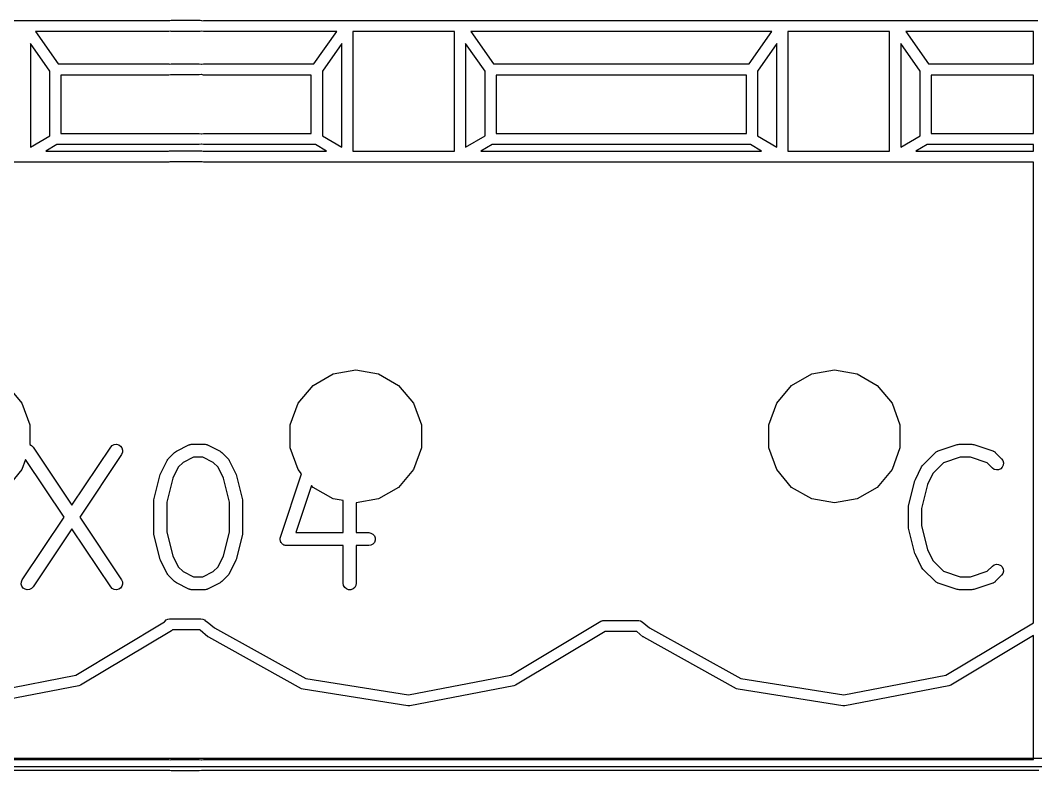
# Model space of a CAD drawing. Extents: x 10 to 287, y -200 to -10.
# Drawn here: x 90.14 to 101.81, y -130.09 to -121.47 of the extents above; entities that cross this region are included whole.
import ezdxf

# ---------------------------------------------------------------- set-up
doc = ezdxf.new("R2010")
doc.units = 0
doc.header["$MEASUREMENT"] = 0
doc.layers.add('BLACK', color=7, linetype='CONTINUOUS')

msp = doc.modelspace()

# ---------------------------------------------------------------- linework, layer by layer
at = {"layer": 'Black'}
for p, q in [((88.9023, -121.468), (90.1977, -121.468)), ((90.1977, -121.468), (91.85, -121.468)), ((91.85, -121.468), (91.8622, -121.47)), ((91.8622, -121.47), (91.88, -121.466)), ((91.88, -121.466), (92.21, -121.466)), ((92.21, -121.466), (92.2317, -121.47)), ((92.2317, -121.47), (92.2322, -121.471)), ((92.2322, -121.471), (92.25, -121.468)), ((92.25, -121.468), (93.9023, -121.468)), ((93.9023, -121.468), (95.1977, -121.468)), ((95.1977, -121.468), (98.4489, -121.468)), ((98.4489, -121.468), (98.9023, -121.468)), ((98.9023, -121.468), (100.198, -121.468)), ((100.198, -121.468), (101.839, -121.468)), ((91.85, -121.594), (90.3197, -121.594)), ((90.3197, -121.594), (90.5813, -121.968)), ((91.8678, -121.591), (91.85, -121.594)), ((91.88, -121.593), (91.8678, -121.591)), ((92.21, -121.593), (91.88, -121.593)), ((92.2278, -121.59), (92.21, -121.593)), ((92.2283, -121.591), (92.2278, -121.59)), ((92.25, -121.594), (92.2283, -121.591)), ((93.7803, -121.594), (92.25, -121.594)), ((93.5187, -121.968), (93.7803, -121.594)), ((93.9658, -121.594), (93.9658, -122.969)), ((95.1342, -121.594), (93.9658, -121.594)), ((95.1342, -122.969), (95.1342, -121.594)), ((95.6511, -121.594), (95.3197, -121.594)), ((95.3197, -121.594), (95.5813, -121.968)), ((98.7803, -121.594), (95.6511, -121.594)), ((98.5187, -121.968), (98.7803, -121.594)), ((98.9658, -121.594), (98.9658, -122.969)), ((100.134, -121.594), (98.9658, -121.594)), ((100.134, -122.969), (100.134, -121.594)), ((100.32, -121.594), (100.581, -121.968)), ((101.786, -121.594), (100.32, -121.594)), ((101.786, -121.968), (101.786, -121.594)), ((90.4847, -122.051), (90.2612, -121.732)), ((90.2612, -121.732), (90.2612, -122.923)), ((93.8388, -121.732), (93.6153, -122.051)), ((93.8388, -122.923), (93.8388, -121.732)), ((95.4847, -122.051), (95.2612, -121.732)), ((95.2612, -121.732), (95.2612, -122.923)), ((98.8388, -121.732), (98.6153, -122.051)), ((98.8388, -122.923), (98.8388, -121.732)), ((100.485, -122.051), (100.261, -121.732)), ((100.261, -121.732), (100.261, -122.923)), ((90.5813, -121.968), (91.85, -121.968)), ((91.85, -121.968), (91.8611, -121.97)), ((91.8611, -121.97), (91.88, -121.966)), ((91.88, -121.966), (92.2, -121.966)), ((92.2, -121.966), (92.2217, -121.97)), ((92.2217, -121.97), (92.2262, -121.973)), ((92.2262, -121.973), (92.2283, -121.972)), ((92.2283, -121.972), (92.25, -121.968)), ((92.25, -121.968), (93.5187, -121.968)), ((95.5813, -121.968), (98.4489, -121.968)), ((98.4489, -121.968), (98.5187, -121.968)), ((100.581, -121.968), (101.786, -121.968)), ((90.4847, -122.795), (90.4847, -122.051)), ((91.85, -122.095), (90.6117, -122.095)), ((90.6117, -122.095), (90.6117, -122.768)), ((91.8689, -122.092), (91.85, -122.095)), ((91.88, -122.093), (91.8689, -122.092)), ((92.2, -122.093), (91.88, -122.093)), ((92.2217, -122.09), (92.2, -122.093)), ((92.2238, -122.088), (92.2217, -122.09)), ((92.2283, -122.091), (92.2238, -122.088)), ((92.25, -122.095), (92.2283, -122.091)), ((93.4883, -122.095), (92.25, -122.095)), ((93.4883, -122.768), (93.4883, -122.095)), ((93.6153, -122.051), (93.6153, -122.795)), ((95.4847, -122.795), (95.4847, -122.051)), ((95.6511, -122.095), (95.6117, -122.095)), ((95.6117, -122.095), (95.6117, -122.768)), ((98.4883, -122.095), (95.6511, -122.095)), ((98.4883, -122.768), (98.4883, -122.095)), ((98.6153, -122.051), (98.6153, -122.795)), ((100.485, -122.795), (100.485, -122.051)), ((100.612, -122.095), (100.612, -122.768)), ((101.786, -122.095), (100.612, -122.095)), ((101.786, -122.768), (101.786, -122.095)), ((90.2612, -122.923), (90.4847, -122.795)), ((90.6117, -122.768), (91.85, -122.768)), ((91.85, -122.768), (91.8508, -122.768)), ((91.8508, -122.768), (91.86, -122.766)), ((91.86, -122.766), (92.2, -122.766)), ((92.2, -122.766), (92.2217, -122.77)), ((92.2217, -122.77), (92.2263, -122.773)), ((92.2263, -122.773), (92.2283, -122.772)), ((92.2283, -122.772), (92.25, -122.768)), ((92.25, -122.768), (93.4883, -122.768)), ((93.6153, -122.795), (93.8388, -122.923)), ((95.2612, -122.923), (95.4847, -122.795)), ((95.6117, -122.768), (98.4489, -122.768)), ((98.4489, -122.768), (98.4883, -122.768)), ((98.6153, -122.795), (98.8388, -122.923)), ((100.261, -122.923), (100.485, -122.795)), ((100.612, -122.768), (101.786, -122.768)), ((90.5651, -122.895), (90.4364, -122.969)), ((90.4364, -122.969), (90.5482, -122.969)), ((90.5482, -122.969), (91.8479, -122.969)), ((91.85, -122.895), (90.5651, -122.895)), ((91.8479, -122.969), (91.86, -122.966)), ((91.8592, -122.893), (91.85, -122.895)), ((91.86, -122.893), (91.8592, -122.893)), ((92.2, -122.893), (91.86, -122.893)), ((91.86, -122.966), (92.23, -122.966)), ((92.2217, -122.89), (92.2, -122.893)), ((92.2237, -122.889), (92.2217, -122.89)), ((92.2283, -122.891), (92.2237, -122.889)), ((92.25, -122.895), (92.2283, -122.891)), ((92.23, -122.966), (92.2461, -122.969)), ((92.2461, -122.969), (92.25, -122.969)), ((93.5349, -122.895), (92.25, -122.895)), ((92.25, -122.969), (93.5518, -122.969)), ((93.6636, -122.969), (93.5349, -122.895)), ((93.5518, -122.969), (93.6636, -122.969)), ((93.9658, -122.969), (95.1342, -122.969)), ((95.5651, -122.895), (95.4364, -122.969)), ((95.4364, -122.969), (95.5482, -122.969)), ((95.5482, -122.969), (98.4489, -122.969)), ((95.6511, -122.895), (95.5651, -122.895)), ((98.4489, -122.895), (95.6511, -122.895)), ((98.5349, -122.895), (98.4489, -122.895)), ((98.4489, -122.969), (98.5518, -122.969)), ((98.6636, -122.969), (98.5349, -122.895)), ((98.5518, -122.969), (98.6636, -122.969)), ((98.9658, -122.969), (100.134, -122.969)), ((100.565, -122.895), (100.436, -122.969)), ((100.436, -122.969), (100.548, -122.969)), ((100.548, -122.969), (101.786, -122.969)), ((101.786, -122.895), (100.565, -122.895)), ((101.786, -122.969), (101.786, -122.895)), ((90.1977, -123.096), (88.9023, -123.096)), ((90.5482, -123.096), (90.1977, -123.096)), ((91.85, -123.096), (90.5482, -123.096)), ((91.8621, -123.093), (91.85, -123.096)), ((92.23, -123.093), (91.8621, -123.093)), ((92.2339, -123.093), (92.23, -123.093)), ((92.25, -123.096), (92.2339, -123.093)), ((93.5518, -123.096), (92.25, -123.096)), ((93.9023, -123.096), (93.5518, -123.096)), ((95.1977, -123.096), (93.9023, -123.096)), ((95.5482, -123.096), (95.1977, -123.096)), ((95.6511, -123.096), (95.5482, -123.096)), ((98.5518, -123.096), (95.6511, -123.096)), ((98.9023, -123.096), (98.5518, -123.096)), ((100.198, -123.096), (98.9023, -123.096)), ((100.548, -123.096), (100.198, -123.096)), ((101.786, -123.096), (100.548, -123.096)), ((101.786, -128.393), (101.786, -123.096)), ((93.5083, -125.664), (93.7384, -125.531)), ((93.7384, -125.531), (94, -125.485)), ((94, -125.485), (94.2616, -125.531)), ((94.2616, -125.531), (94.4917, -125.664)), ((99.0083, -125.664), (99.2384, -125.531)), ((99.2384, -125.531), (99.5, -125.485)), ((99.5, -125.485), (99.7616, -125.531)), ((99.7616, -125.531), (99.9917, -125.664)), ((89.9917, -125.664), (90.1624, -125.868)), ((93.3376, -125.868), (93.5083, -125.664)), ((94.4917, -125.664), (94.6624, -125.868)), ((98.8376, -125.868), (99.0083, -125.664)), ((99.9917, -125.664), (100.162, -125.868)), ((90.1624, -125.868), (90.2533, -126.117)), ((93.2467, -126.117), (93.3376, -125.868)), ((94.6624, -125.868), (94.7533, -126.117)), ((98.7467, -126.117), (98.8376, -125.868)), ((100.162, -125.868), (100.253, -126.117)), ((90.2533, -126.117), (90.2533, -126.345)), ((93.2467, -126.383), (93.2467, -126.117)), ((94.7533, -126.117), (94.7533, -126.383)), ((98.7467, -126.383), (98.7467, -126.117)), ((100.253, -126.117), (100.253, -126.383)), ((90.2533, -126.345), (90.2738, -126.355)), ((90.2738, -126.355), (90.2918, -126.374)), ((91.183, -126.374), (91.201, -126.355)), ((91.201, -126.355), (91.2244, -126.343)), ((91.2244, -126.343), (91.2503, -126.341)), ((91.2503, -126.341), (91.2756, -126.347)), ((91.2756, -126.347), (91.2972, -126.361)), ((91.2972, -126.361), (91.3127, -126.382)), ((91.9376, -126.421), (92.0827, -126.348)), ((92.0827, -126.348), (92.0869, -126.347)), ((92.0869, -126.347), (92.0906, -126.345)), ((92.0906, -126.345), (92.0993, -126.343)), ((92.0993, -126.343), (92.1077, -126.341)), ((92.1077, -126.341), (92.112, -126.341)), ((92.112, -126.341), (92.1163, -126.34)), ((92.1163, -126.34), (92.2614, -126.34)), ((92.2614, -126.34), (92.2657, -126.341)), ((92.2657, -126.341), (92.27, -126.341)), ((92.27, -126.341), (92.2784, -126.343)), ((92.2784, -126.343), (92.2871, -126.345)), ((92.2871, -126.345), (92.2908, -126.347)), ((92.2908, -126.347), (92.295, -126.348)), ((92.295, -126.348), (92.4401, -126.421)), ((100.691, -126.417), (100.909, -126.344)), ((100.909, -126.344), (100.92, -126.343)), ((100.92, -126.343), (100.932, -126.34)), ((100.932, -126.34), (101.077, -126.34)), ((101.077, -126.34), (101.089, -126.343)), ((101.089, -126.343), (101.101, -126.344)), ((101.101, -126.344), (101.319, -126.417)), ((90.2918, -126.374), (90.7374, -127.042)), ((90.7374, -127.042), (91.183, -126.374)), ((91.3078, -126.457), (90.8276, -127.177)), ((91.3183, -126.433), (91.3078, -126.457)), ((91.3127, -126.382), (91.32, -126.407)), ((91.32, -126.407), (91.3183, -126.433)), ((91.8455, -126.508), (91.9181, -126.435)), ((91.9181, -126.435), (91.928, -126.428)), ((91.928, -126.428), (91.9376, -126.421)), ((92.4401, -126.421), (92.4498, -126.428)), ((92.4498, -126.428), (92.4596, -126.435)), ((92.4596, -126.435), (92.5322, -126.508)), ((93.3376, -126.632), (93.2467, -126.383)), ((94.7533, -126.383), (94.6624, -126.632)), ((98.8376, -126.632), (98.7467, -126.383)), ((100.253, -126.383), (100.162, -126.632)), ((100.516, -126.58), (100.662, -126.435)), ((100.662, -126.435), (100.665, -126.432)), ((100.665, -126.432), (100.668, -126.429)), ((100.668, -126.429), (100.676, -126.425)), ((100.676, -126.425), (100.683, -126.42)), ((100.683, -126.42), (100.687, -126.419)), ((100.687, -126.419), (100.691, -126.417)), ((101.319, -126.417), (101.323, -126.419)), ((101.323, -126.419), (101.327, -126.42)), ((101.327, -126.42), (101.334, -126.425)), ((101.334, -126.425), (101.342, -126.429)), ((101.342, -126.429), (101.345, -126.432)), ((101.345, -126.432), (101.348, -126.435)), ((101.348, -126.435), (101.421, -126.508)), ((90.2054, -126.515), (90.1624, -126.632)), ((90.6473, -127.177), (90.2054, -126.515)), ((91.7589, -126.672), (91.8315, -126.527)), ((91.8315, -126.527), (91.8386, -126.517)), ((91.8386, -126.517), (91.8455, -126.508)), ((92.0156, -126.55), (91.9602, -126.605)), ((92.134, -126.49), (92.0156, -126.55)), ((92.2437, -126.49), (92.134, -126.49)), ((92.3621, -126.55), (92.2437, -126.49)), ((92.4175, -126.605), (92.3621, -126.55)), ((92.5322, -126.508), (92.5391, -126.517)), ((92.5391, -126.517), (92.5462, -126.527)), ((92.5462, -126.527), (92.6188, -126.672)), ((100.502, -126.6), (100.509, -126.59)), ((100.509, -126.59), (100.516, -126.58)), ((100.755, -126.554), (100.631, -126.678)), ((100.944, -126.49), (100.755, -126.554)), ((101.065, -126.49), (100.944, -126.49)), ((101.255, -126.554), (101.065, -126.49)), ((101.315, -126.614), (101.255, -126.554)), ((101.421, -126.508), (101.436, -126.529)), ((101.44, -126.58), (101.429, -126.604)), ((101.436, -126.529), (101.442, -126.554)), ((101.442, -126.554), (101.44, -126.58)), ((90.1624, -126.632), (89.9917, -126.836)), ((91.6807, -126.978), (91.7532, -126.688)), ((91.7532, -126.688), (91.7566, -126.68)), ((91.7566, -126.68), (91.7589, -126.672)), ((91.9602, -126.605), (91.8968, -126.732)), ((92.4809, -126.732), (92.4175, -126.605)), ((92.6188, -126.672), (92.6211, -126.68)), ((92.6211, -126.68), (92.6245, -126.688)), ((92.6245, -126.688), (92.697, -126.978)), ((93.1337, -127.408), (93.3766, -126.679)), ((93.3766, -126.679), (93.3376, -126.632)), ((94.6624, -126.632), (94.4917, -126.836)), ((99.0083, -126.836), (98.8376, -126.632)), ((100.162, -126.632), (99.9917, -126.836)), ((100.43, -126.745), (100.502, -126.6)), ((100.631, -126.678), (100.568, -126.804)), ((101.336, -126.629), (101.315, -126.614)), ((101.361, -126.635), (101.336, -126.629)), ((101.387, -126.633), (101.361, -126.635)), ((101.411, -126.622), (101.387, -126.633)), ((101.429, -126.604), (101.411, -126.622)), ((91.8968, -126.732), (91.8284, -127.005)), ((92.5493, -127.005), (92.4809, -126.732)), ((93.4898, -126.814), (93.3089, -127.356)), ((93.5083, -126.836), (93.4898, -126.814)), ((100.352, -127.05), (100.424, -126.76)), ((100.424, -126.76), (100.427, -126.753)), ((100.427, -126.753), (100.43, -126.745)), ((100.568, -126.804), (100.499, -127.078)), ((93.7384, -126.969), (93.5083, -126.836)), ((94.4917, -126.836), (94.2616, -126.969)), ((99.2384, -126.969), (99.0083, -126.836)), ((99.9917, -126.836), (99.7616, -126.969)), ((91.6784, -126.996), (91.68, -126.987)), ((91.6784, -127.359), (91.6784, -126.996)), ((91.68, -126.987), (91.6807, -126.978)), ((91.8284, -127.005), (91.8284, -127.35)), ((92.5493, -127.35), (92.5493, -127.005)), ((92.697, -126.978), (92.6977, -126.987)), ((92.6977, -126.987), (92.6993, -126.996)), ((92.6993, -126.996), (92.6993, -127.359)), ((93.8556, -126.989), (93.7384, -126.969)), ((93.8556, -127.356), (93.8556, -126.989)), ((94.2616, -126.969), (94.0056, -127.014)), ((94.0056, -127.014), (94.0056, -127.356)), ((99.5, -127.015), (99.2384, -126.969)), ((99.7616, -126.969), (99.5, -127.015)), ((100.349, -127.069), (100.351, -127.06)), ((100.351, -127.06), (100.352, -127.05)), ((90.167, -127.898), (90.6473, -127.177)), ((90.8276, -127.177), (91.3078, -127.898)), ((100.349, -127.286), (100.349, -127.069)), ((100.499, -127.078), (100.499, -127.277)), ((100.351, -127.295), (100.349, -127.286)), ((100.352, -127.304), (100.351, -127.295)), ((100.499, -127.277), (100.568, -127.55)), ((90.7374, -127.313), (90.2918, -127.981)), ((91.183, -127.981), (90.7374, -127.313)), ((91.68, -127.368), (91.6784, -127.359)), ((91.6807, -127.377), (91.68, -127.368)), ((91.7532, -127.667), (91.6807, -127.377)), ((91.8284, -127.35), (91.8968, -127.623)), ((92.4809, -127.623), (92.5493, -127.35)), ((92.697, -127.377), (92.6245, -127.667)), ((92.6977, -127.368), (92.697, -127.377)), ((92.6993, -127.359), (92.6977, -127.368)), ((93.131, -127.418), (93.1329, -127.413)), ((93.1329, -127.413), (93.1337, -127.408)), ((93.3089, -127.356), (93.8556, -127.356)), ((94.0056, -127.356), (94.1483, -127.356)), ((94.1483, -127.356), (94.1739, -127.361)), ((94.1739, -127.361), (94.1965, -127.374)), ((94.1965, -127.374), (94.2132, -127.394)), ((94.2132, -127.394), (94.2221, -127.418)), ((100.424, -127.595), (100.352, -127.304)), ((93.1299, -127.433), (93.131, -127.426)), ((93.131, -127.439), (93.1299, -127.433)), ((93.131, -127.426), (93.131, -127.418)), ((93.131, -127.444), (93.131, -127.439)), ((93.1336, -127.452), (93.131, -127.444)), ((93.1351, -127.459), (93.1336, -127.452)), ((93.138, -127.464), (93.1351, -127.459)), ((93.1399, -127.469), (93.138, -127.464)), ((93.1448, -127.475), (93.1399, -127.469)), ((93.1487, -127.481), (93.1448, -127.475)), ((93.1531, -127.485), (93.1487, -127.481)), ((93.1566, -127.489), (93.1531, -127.485)), ((93.1632, -127.493), (93.1566, -127.489)), ((93.1691, -127.497), (93.1632, -127.493)), ((93.1744, -127.499), (93.1691, -127.497)), ((93.1792, -127.502), (93.1744, -127.499)), ((93.1867, -127.503), (93.1792, -127.502)), ((93.1939, -127.506), (93.1867, -127.503)), ((93.1994, -127.505), (93.1939, -127.506)), ((93.2049, -127.506), (93.1994, -127.505)), ((93.8556, -127.506), (93.2049, -127.506)), ((93.8556, -127.939), (93.8556, -127.506)), ((94.1483, -127.506), (94.0056, -127.506)), ((94.0056, -127.506), (94.0056, -127.939)), ((94.1739, -127.502), (94.1483, -127.506)), ((94.1965, -127.489), (94.1739, -127.502)), ((94.2132, -127.469), (94.1965, -127.489)), ((94.2221, -127.444), (94.2132, -127.469)), ((94.2221, -127.418), (94.2221, -127.444)), ((91.8968, -127.623), (91.9602, -127.75)), ((92.4175, -127.75), (92.4809, -127.623)), ((100.427, -127.602), (100.424, -127.595)), ((100.43, -127.61), (100.427, -127.602)), ((100.502, -127.755), (100.43, -127.61)), ((100.568, -127.55), (100.631, -127.677)), ((91.7566, -127.675), (91.7532, -127.667)), ((91.7589, -127.683), (91.7566, -127.675)), ((91.8315, -127.828), (91.7589, -127.683)), ((91.9602, -127.75), (92.0156, -127.805)), ((92.3621, -127.805), (92.4175, -127.75)), ((92.6188, -127.683), (92.5462, -127.828)), ((92.6211, -127.675), (92.6188, -127.683)), ((92.6245, -127.667), (92.6211, -127.675)), ((100.509, -127.765), (100.502, -127.755)), ((100.631, -127.677), (100.755, -127.801)), ((101.255, -127.801), (101.315, -127.741)), ((101.315, -127.741), (101.336, -127.726)), ((101.336, -127.726), (101.361, -127.72)), ((101.361, -127.72), (101.387, -127.722)), ((101.387, -127.722), (101.411, -127.733)), ((101.411, -127.733), (101.429, -127.751)), ((101.429, -127.751), (101.44, -127.775)), ((91.8386, -127.837), (91.8315, -127.828)), ((91.8455, -127.847), (91.8386, -127.837)), ((91.9181, -127.92), (91.8455, -127.847)), ((92.0156, -127.805), (92.134, -127.864)), ((92.134, -127.864), (92.2437, -127.864)), ((92.2437, -127.864), (92.3621, -127.805)), ((92.5322, -127.847), (92.4596, -127.92)), ((92.5391, -127.837), (92.5322, -127.847)), ((92.5462, -127.828), (92.5391, -127.837)), ((100.516, -127.775), (100.509, -127.765)), ((100.662, -127.92), (100.516, -127.775)), ((100.755, -127.801), (100.944, -127.864)), ((100.944, -127.864), (101.065, -127.864)), ((101.065, -127.864), (101.255, -127.801)), ((101.421, -127.847), (101.348, -127.92)), ((101.436, -127.826), (101.421, -127.847)), ((101.442, -127.801), (101.436, -127.826)), ((101.44, -127.775), (101.442, -127.801)), ((90.1549, -127.948), (90.1566, -127.922)), ((90.1622, -127.973), (90.1549, -127.948)), ((90.1566, -127.922), (90.167, -127.898)), ((90.1776, -127.994), (90.1622, -127.973)), ((90.1993, -128.008), (90.1776, -127.994)), ((90.2918, -127.981), (90.2738, -128)), ((91.201, -128), (91.183, -127.981)), ((91.2972, -127.994), (91.2756, -128.008)), ((91.3127, -127.973), (91.2972, -127.994)), ((91.3078, -127.898), (91.3183, -127.922)), ((91.32, -127.948), (91.3127, -127.973)), ((91.3183, -127.922), (91.32, -127.948)), ((91.928, -127.927), (91.9181, -127.92)), ((91.9376, -127.934), (91.928, -127.927)), ((92.0827, -128.007), (91.9376, -127.934)), ((92.4401, -127.934), (92.295, -128.007)), ((92.4498, -127.927), (92.4401, -127.934)), ((92.4596, -127.92), (92.4498, -127.927)), ((93.8601, -127.965), (93.8556, -127.939)), ((93.8731, -127.988), (93.8601, -127.965)), ((93.8931, -128.004), (93.8731, -127.988)), ((93.988, -127.988), (93.9681, -128.004)), ((94.001, -127.965), (93.988, -127.988)), ((94.0056, -127.939), (94.001, -127.965)), ((100.665, -127.922), (100.662, -127.92)), ((100.668, -127.926), (100.665, -127.922)), ((100.676, -127.93), (100.668, -127.926)), ((100.683, -127.935), (100.676, -127.93)), ((100.687, -127.936), (100.683, -127.935)), ((100.691, -127.938), (100.687, -127.936)), ((100.909, -128.011), (100.691, -127.938)), ((101.319, -127.938), (101.101, -128.011)), ((101.323, -127.936), (101.319, -127.938)), ((101.327, -127.935), (101.323, -127.936)), ((101.334, -127.93), (101.327, -127.935)), ((101.342, -127.926), (101.334, -127.93)), ((101.345, -127.922), (101.342, -127.926)), ((101.348, -127.92), (101.345, -127.922)), ((90.2246, -128.014), (90.1993, -128.008)), ((90.2505, -128.011), (90.2246, -128.014)), ((90.2738, -128), (90.2505, -128.011)), ((91.2244, -128.011), (91.201, -128)), ((91.2503, -128.014), (91.2244, -128.011)), ((91.2756, -128.008), (91.2503, -128.014)), ((92.0869, -128.008), (92.0827, -128.007)), ((92.0906, -128.01), (92.0869, -128.008)), ((92.0993, -128.011), (92.0906, -128.01)), ((92.1077, -128.014), (92.0993, -128.011)), ((92.112, -128.014), (92.1077, -128.014)), ((92.1163, -128.014), (92.112, -128.014)), ((92.2614, -128.014), (92.1163, -128.014)), ((92.2657, -128.014), (92.2614, -128.014)), ((92.27, -128.014), (92.2657, -128.014)), ((92.2784, -128.011), (92.27, -128.014)), ((92.2871, -128.01), (92.2784, -128.011)), ((92.2908, -128.008), (92.2871, -128.01)), ((92.295, -128.007), (92.2908, -128.008)), ((93.9175, -128.013), (93.8931, -128.004)), ((93.9436, -128.013), (93.9175, -128.013)), ((93.9681, -128.004), (93.9436, -128.013)), ((100.92, -128.012), (100.909, -128.011)), ((100.932, -128.014), (100.92, -128.012)), ((101.077, -128.014), (100.932, -128.014)), ((101.089, -128.012), (101.077, -128.014)), ((101.101, -128.011), (101.089, -128.012)), ((91.8383, -128.35), (91.86, -128.346)), ((91.86, -128.346), (92.22, -128.346)), ((92.22, -128.346), (92.2417, -128.35)), ((90.7809, -128.996), (91.8034, -128.383)), ((91.8034, -128.383), (91.805, -128.378)), ((91.805, -128.378), (91.8192, -128.361)), ((91.8192, -128.361), (91.8383, -128.35)), ((92.2417, -128.35), (92.2608, -128.361)), ((92.2608, -128.361), (92.267, -128.369)), ((92.267, -128.369), (92.2728, -128.37)), ((92.2728, -128.37), (92.2919, -128.381)), ((92.2919, -128.381), (92.3764, -128.452)), ((92.3764, -128.452), (93.4261, -129.035)), ((95.7809, -128.996), (96.816, -128.375)), ((96.816, -128.375), (96.8274, -128.371)), ((96.8274, -128.371), (96.8283, -128.37)), ((96.8283, -128.37), (96.8291, -128.37)), ((96.8291, -128.37), (96.8366, -128.367)), ((96.8366, -128.367), (96.8464, -128.367)), ((96.8464, -128.367), (96.85, -128.367)), ((96.85, -128.367), (97.2481, -128.367)), ((97.2481, -128.367), (97.2511, -128.366)), ((97.2511, -128.366), (97.2728, -128.37)), ((97.2728, -128.37), (97.2919, -128.381)), ((97.2919, -128.381), (97.3764, -128.452)), ((97.3764, -128.452), (98.4261, -129.035)), ((100.781, -128.996), (101.786, -128.393)), ((91.8814, -128.484), (90.8366, -129.111)), ((91.8936, -128.474), (91.8814, -128.484)), ((92.2064, -128.474), (91.8936, -128.474)), ((92.2103, -128.478), (92.2064, -128.474)), ((92.2994, -128.553), (92.2103, -128.478)), ((92.3046, -128.556), (92.2994, -128.553)), ((92.3094, -128.56), (92.3046, -128.556)), ((93.3742, -129.151), (92.3094, -128.56)), ((96.8657, -128.493), (95.8366, -129.111)), ((97.2286, -128.493), (96.8657, -128.493)), ((97.2994, -128.553), (97.2286, -128.493)), ((97.3046, -128.556), (97.2994, -128.553)), ((97.3094, -128.56), (97.3046, -128.556)), ((98.3742, -129.151), (97.3094, -128.56)), ((101.786, -128.541), (100.837, -129.111)), ((101.786, -129.966), (101.786, -128.541)), ((89.607, -129.223), (90.7809, -128.996)), ((93.4261, -129.035), (94.607, -129.223)), ((94.607, -129.223), (95.7809, -128.996)), ((98.4261, -129.035), (99.607, -129.223)), ((99.607, -129.223), (100.781, -128.996)), ((90.816, -129.118), (89.6201, -129.35)), ((90.8366, -129.111), (90.816, -129.118)), ((90.816, -129.118), (90.816, -129.118)), ((93.3951, -129.158), (93.3742, -129.151)), ((94.598, -129.35), (93.3951, -129.158)), ((95.816, -129.118), (94.6201, -129.35)), ((95.8366, -129.111), (95.816, -129.118)), ((95.816, -129.118), (95.816, -129.118)), ((98.3951, -129.158), (98.3742, -129.151)), ((99.598, -129.35), (98.3951, -129.158)), ((100.816, -129.118), (99.6201, -129.35)), ((100.837, -129.111), (100.816, -129.118)), ((100.816, -129.118), (100.816, -129.118)), ((94.6201, -129.35), (94.598, -129.35)), ((99.6201, -129.35), (99.598, -129.35)), ((74.55, -129.95), (211.95, -129.95)), ((82.3135, -129.966), (91.85, -129.966)), ((91.85, -129.966), (91.8655, -129.969)), ((91.8655, -129.969), (91.88, -129.966)), ((91.88, -129.966), (92.2, -129.966)), ((92.2, -129.966), (92.2217, -129.97)), ((92.2217, -129.97), (92.2254, -129.972)), ((92.2254, -129.972), (92.2294, -129.97)), ((92.2294, -129.97), (92.2511, -129.966)), ((92.2511, -129.966), (101.786, -129.966)), ((212, -130.05), (74.5, -130.05)), ((91.85, -130.093), (82.2511, -130.093)), ((91.8645, -130.091), (91.85, -130.093)), ((91.88, -130.094), (91.8645, -130.091)), ((92.2, -130.094), (91.88, -130.094)), ((92.2217, -130.09), (92.2, -130.094)), ((92.2257, -130.087), (92.2217, -130.09)), ((92.2294, -130.09), (92.2257, -130.087)), ((92.2511, -130.093), (92.2294, -130.09)), ((101.85, -130.093), (92.2511, -130.093))]:
    msp.add_line(p, q, dxfattribs=at)

doc.saveas('drawing.dxf')
